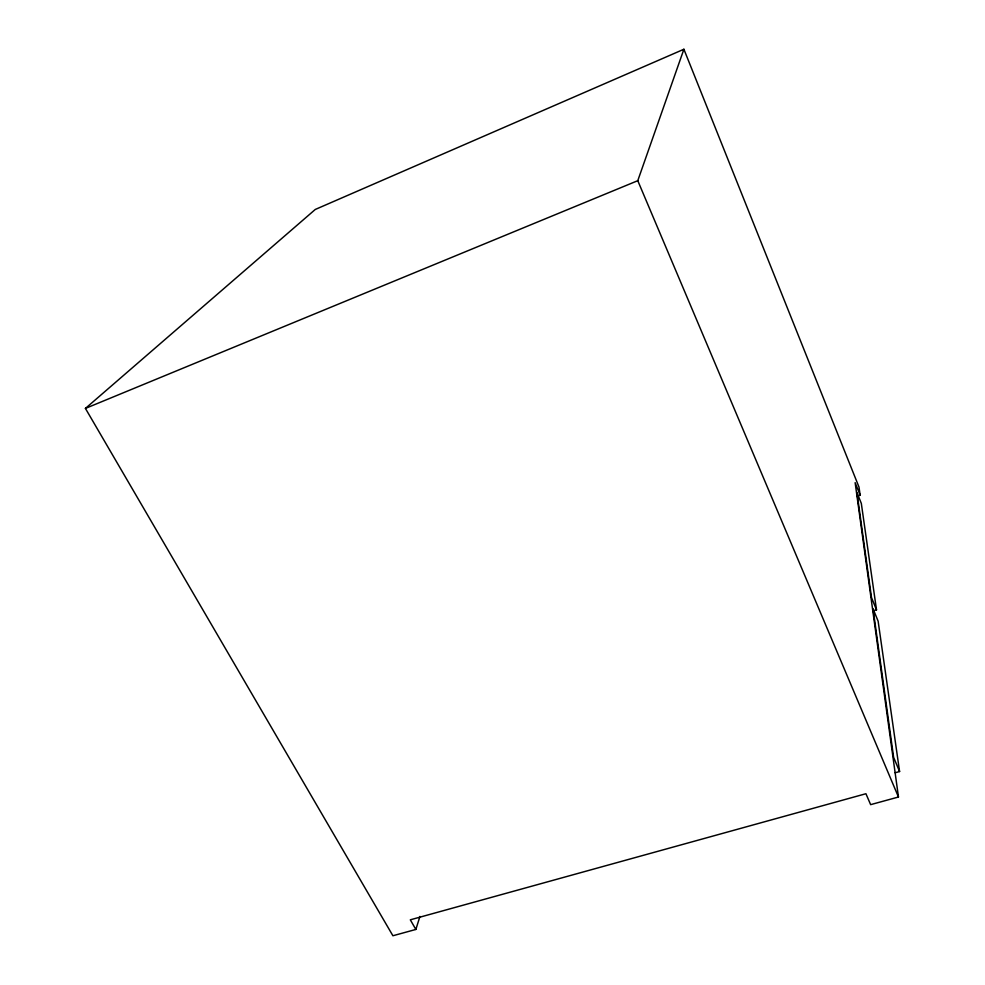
<?xml version="1.0" encoding="UTF-8"?>
<svg xmlns="http://www.w3.org/2000/svg" width="985" height="985" viewBox="0 0 985 985"><rect width="100%" height="100%" fill="white"/><g stroke="black" fill="none" stroke-linecap="round" stroke-linejoin="round"><path stroke-width="1.48" d="M857.221 496.132L860.139 495.147L858.994 487.083L683.898 49.25L315.274 209.46L85.424 408.418L392.904 935.75L415.855 929.446L419.942 916.444M415.855 929.446L410.314 919.818L865.926 793.725L870.641 804.646L898.468 797.013L637.775 180.686L683.898 49.25M85.424 408.418L637.775 180.686M873.572 610.749L876.502 609.838L861.321 503.421L856.938 492.488L871.491 597.538L876.502 609.838M895.156 772.782L899.576 771.538L878.128 621.178L873.042 608.742L893.617 757.342L899.576 771.538M860.139 495.147L855.14 482.662L898.468 797.013"/></g></svg>
